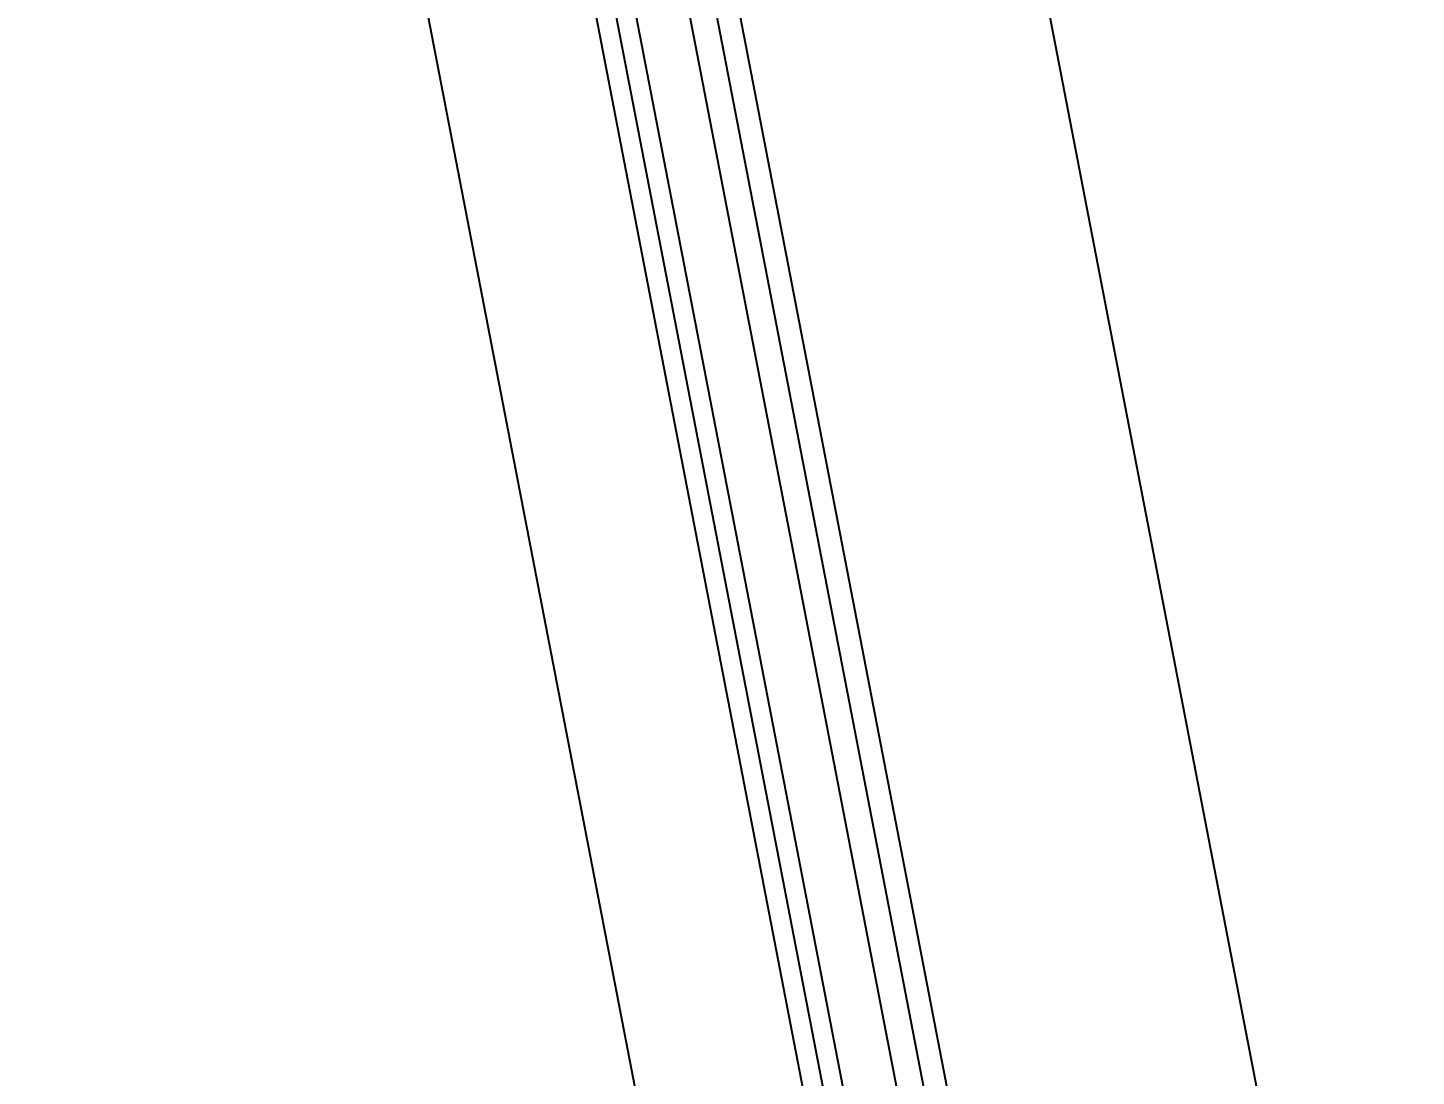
# Model space of a CAD drawing. Header units: centimetres. Extents: x 4942 to 11683, y -41622 to -36787.
# Drawn here: x 5770.35 to 5812.49, y -38437.04 to -38405.22 of the extents above; entities that cross this region are included whole.
import ezdxf

# ---------------------------------------------------------------- set-up
doc = ezdxf.new("R2010")
doc.units = ezdxf.units.CM
doc.header["$LTSCALE"] = 0.75
doc.header["$MEASUREMENT"] = 0
for name, color, linetype in [('V-0_Dimension_50', 1, 'Continuous'), ('V-0_Elevation_010', 61, 'Continuous'), ('V-3_Glazing', 121, 'Continuous')]:
    doc.layers.add(name, color=color, linetype=linetype)
doc.styles.add('OFIS ZEMİN KAT OLCU$0$VIVA_50', font='arial.ttf', dxfattribs={"height": 12.5})
doc.dimstyles.new('OFIS ZEMİN KAT OLCU$0$VIVA_50', dxfattribs={"dimscale": 5, "dimtxt": 12.5, "dimasz": 1, "dimexe": 1, "dimexo": 1, "dimgap": 0.5, "dimtad": 1, "dimdec": 1, "dimzin": 11, "dimdsep": 46, "dimtxsty": 'OFIS ZEMİN KAT OLCU$0$VIVA_50', "dimblk": 'OFIS ZEMİN KAT OLCU$0$_OBLIQUE', "dimcen": 0, "dimdle": 1, "dimclrd": 256, "dimclre": 256, "dimclrt": 256, "dimadec": 1, "dimazin": 0, "dimtfac": 0.75, "dimtdec": 1, "dimtix": 1, "dimtmove": 2, "dimatfit": 2, "dimldrblk": 'OFIS ZEMİN KAT OLCU$0$_DOT', "dimfxl": 5, "dimfxlon": 1, "dimfrac": 1, "dimtolj": 1, "dimtzin": 0, "dimlwd": -1, "dimlwe": -1, "dimarcsym": 0})

# ---------------------------------------------------------------- blocks, each defined once
blk = doc.blocks.new('A$C31E0777D')
at = {"layer": 'V-0_Elevation_010', "extrusion": (0.000110342, -0.000167887, 1)}
for p, q in [((126.342, 25.238, -0.001), (242.559, 25.236, 2.078)), ((126.342, 16.009, 0.31), (242.52, 16.012, 2.418)), ((126.342, 11.712, 0.308), (242.519, 11.711, 2.415)), ((126.342, 6.712, 0.306), (245.019, 6.71, 2.415))]:
    blk.add_line(p, q, dxfattribs=at)
at = {"layer": 'V-3_Glazing', "extrusion": (0.000110342, -0.000167887, 1)}
for p, q in [((126.342, 15.311, 0.31), (244.529, 15.309, 2.418)), ((126.342, 14.511, 0.31), (244.479, 14.509, 2.417)), ((126.342, 12.911, 0.31), (244.479, 12.909, 2.417)), ((126.342, 12.311, 0.309), (244.521, 12.309, 2.417))]:
    blk.add_line(p, q, dxfattribs=at)
blk = doc.blocks.new('OFIS ZEMİN KAT OLCU$0$_OBLIQUE')
at = {"color": 0, "linetype": 'ByBlock'}
blk.add_line((-0.5, -0.5), (0.5, 0.5), dxfattribs=at)
blk = doc.blocks.new('*D109')
at = {"layer": 'Defpoints', "color": 0, "transparency": 16777216}
for p in [(5722.201, -38224.018, 0.236), (5854.913, -38911.37, 0.236), (5757.774, -38930.125)]:
    blk.add_point(p, dxfattribs=at)
at = {"layer": 'V-0_Dimension_50', "transparency": 16777216}
for p, q in [((5649.61, -38238.033), (5620.154, -38243.72)), ((5624.115, -38237.863), (5758.722, -38935.035)), ((5782.321, -38925.386), (5752.865, -38931.073))]:
    blk.add_line(p, q, dxfattribs=at)
at = {"layer": 'V-0_Dimension_50', "transparency": 16777216, "xscale": 5, "yscale": 5, "zscale": 5}
for p, rotation in [((5625.063, -38242.773), 100.9279583176279), ((5757.774, -38930.125), 280.9279583176278)]:
    blk.add_blockref('OFIS ZEMİN KAT OLCU$0$_OBLIQUE', p, dxfattribs=dict(at, rotation=rotation))
at = {"layer": 'V-0_Dimension_50', "transparency": 16777216, "insert": (5700.14, -38584.765), "char_height": 12.5, "attachment_point": 5, "rotation": 280.928, "style": 'OFIS ZEMİN KAT OLCU$0$VIVA_50'}
blk.add_mtext('\\A1;700 ', dxfattribs=at)
blk = doc.blocks.new('OFIS ZEMİN KAT OLCU$0$_DOT')
blk.add_line((-0.5, 0), (-1, 0))
at = {"const_width": 0.5}
blk.add_lwpolyline([(-0.25, 0, 1), (0.25, 0, 1)], format="xyb", close=True, dxfattribs=at)

msp = doc.modelspace()

# ---------------------------------------------------------------- block references
at = {"layer": 'V-0_Elevation_010', "rotation": 280.9279583175586}
msp.add_blockref('A$C31E0777D', (5740.555, -38223.025), dxfattribs=at)

# ---------------------------------------------------------------- dimensions: what is measured, and where the dimension line sits
at = {"layer": 'V-0_Dimension_50'}
dim = msp.add_aligned_dim(p1=(5722.201, -38224.018, 0.051), p2=(5854.913, -38911.37, 0.051), distance=-98.932, dimstyle='OFIS ZEMİN KAT OLCU$0$VIVA_50', override={"dimpost": ' '}, dxfattribs=at)
dim.commit()
dim.dimension.update_dxf_attribs({"geometry": '*D109', "text_midpoint": (5700.14, -38584.765, -0.185)})

doc.saveas('drawing.dxf')
